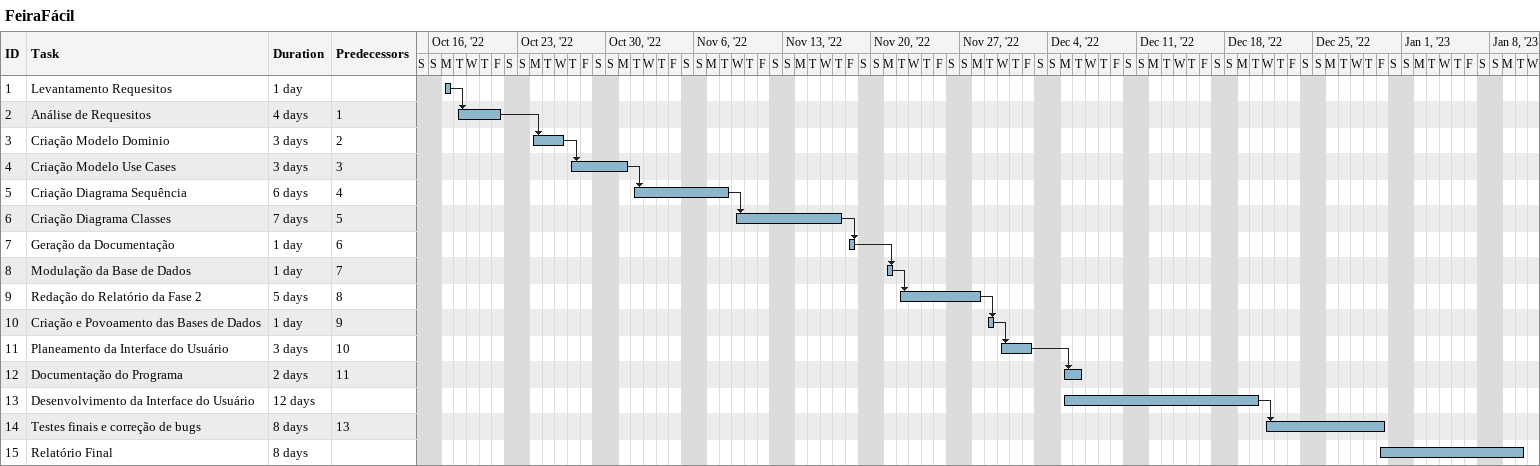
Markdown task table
FeiraFácil

| ID | Task | Duration | Start | Finish | Predecessors |
|---|---|---|---|---|---|
| 1 | Levantamento Requesitos | 1d | 2022-10-17 | 2022-10-17 |  |
| 2 | Análise de Requesitos | 4d | 2022-10-18 | 2022-10-21 | 1 |
| 3 | Criação Modelo Dominio | 3d | 2022-10-24 | 2022-10-26 | 2 |
| 4 | Criação Modelo Use Cases | 3d | 2022-10-27 | 2022-10-31 | 3 |
| 5 | Criação Diagrama Sequência | 6d | 2022-11-01 | 2022-11-08 | 4 |
| 6 | Criação Diagrama Classes | 7d | 2022-11-09 | 2022-11-17 | 5 |
| 7 | Geração da Documentação | 1d | 2022-11-18 | 2022-11-18 | 6 |
| 8 | Modulação da Base de Dados | 1d | 2022-11-21 | 2022-11-21 | 7 |
| 9 | Redação do Relatório da Fase 2 | 5d | 2022-11-22 | 2022-11-28 | 8 |
| 10 | Criação e Povoamento das Bases de Dados | 1d | 2022-11-29 | 2022-11-29 | 9 |
| 11 | Planeamento da Interface do Usuário | 3d | 2022-11-30 | 2022-12-02 | 10 |
| 12 | Documentação do Programa | 2d | 2022-12-05 | 2022-12-06 | 11 |
| 13 | Desenvolvimento da Interface do Usuário | 12d | 2022-12-05 | 2022-12-20 |  |
| 14 | Testes finais e correção de bugs | 8d | 2022-12-21 | 2022-12-30 | 13 |
| 15 | Relatório Final | 8d | 2022-12-30 | 2023-01-10 |  |
